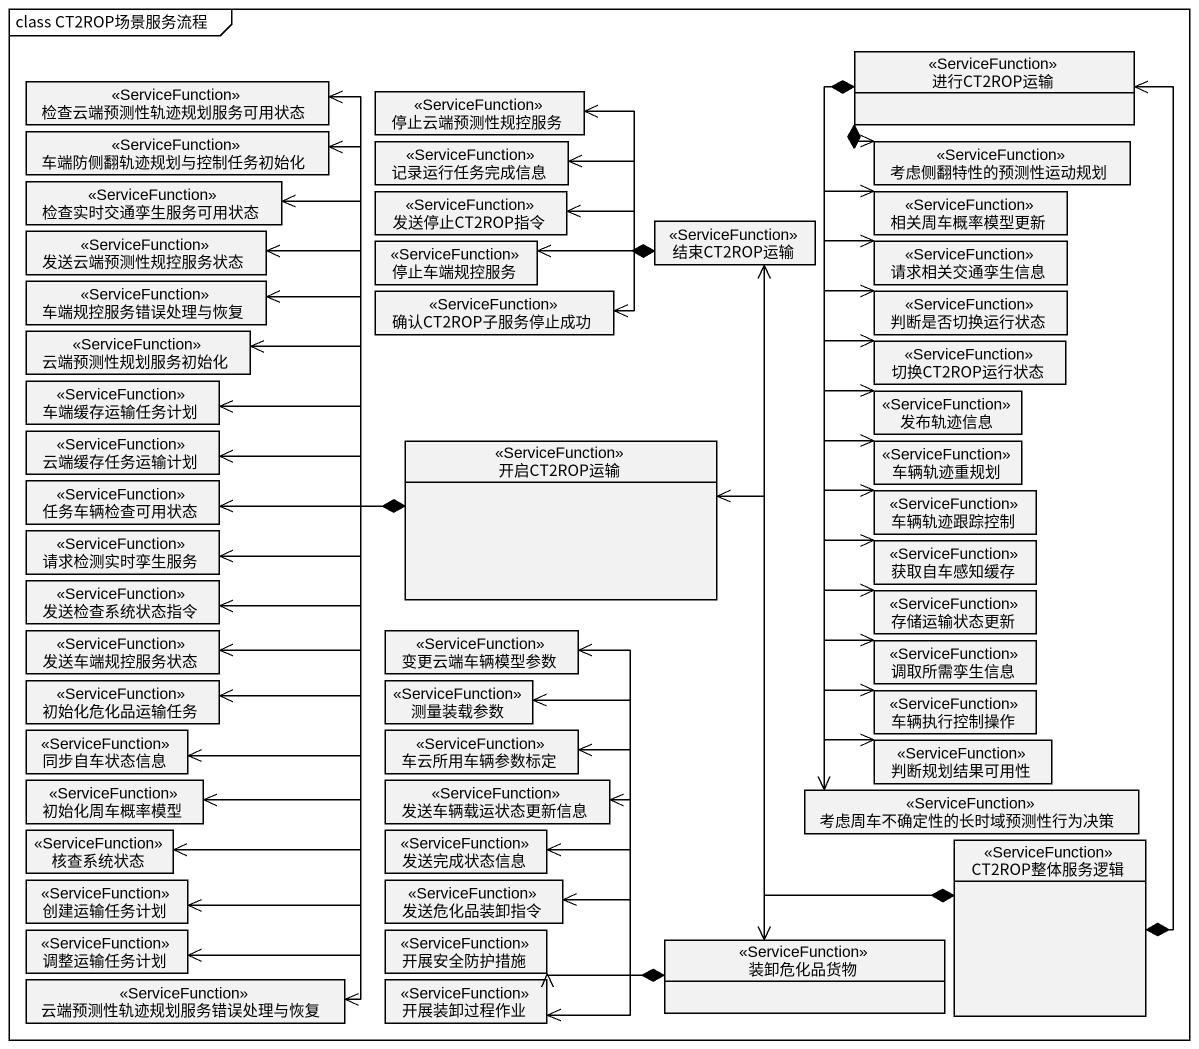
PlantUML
@startuml
mainframe class CT2ROP场景服务流程
hide circle
hide empty members
class 进行CT2ROP运输 <<ServiceFunction>>
class 检查云端预测性轨迹规划服务可用状态 <<ServiceFunction>>
class 停止云端预测性规控服务 <<ServiceFunction>>
class 车端防侧翻轨迹规划与控制任务初始化 <<ServiceFunction>>
class 检查实时交通孪生服务可用状态 <<ServiceFunction>>
class 记录运行任务完成信息 <<ServiceFunction>>
class 发送停止CT2ROP指令 <<ServiceFunction>>
class 考虑侧翻特性的预测性运动规划 <<ServiceFunction>>
class 相关周车概率模型更新 <<ServiceFunction>>
class 发送云端预测性规控服务状态 <<ServiceFunction>>
class 停止车端规控服务 <<ServiceFunction>>
class 结束CT2ROP运输 <<ServiceFunction>>
class 请求相关交通孪生信息 <<ServiceFunction>>
class 车端规控服务错误处理与恢复 <<ServiceFunction>>
class 确认CT2ROP子服务停止成功 <<ServiceFunction>>
class 判断是否切换运行状态 <<ServiceFunction>>
class 云端预测性规划服务初始化 <<ServiceFunction>>
class 车端缓存运输任务计划 <<ServiceFunction>>
class 切换CT2ROP运行状态 <<ServiceFunction>>
class 云端缓存任务运输计划 <<ServiceFunction>>
class 开启CT2ROP运输 <<ServiceFunction>>
class 车辆轨迹重规划 <<ServiceFunction>>
class 发布轨迹信息 <<ServiceFunction>>
class 任务车辆检查可用状态 <<ServiceFunction>>
class 车辆轨迹跟踪控制 <<ServiceFunction>>
class 请求检测实时孪生服务 <<ServiceFunction>>
class 获取自车感知缓存 <<ServiceFunction>>
class 发送车端规控服务状态 <<ServiceFunction>>
class 发送检查系统状态指令 <<ServiceFunction>>
class 变更云端车辆模型参数 <<ServiceFunction>>
class 存储运输状态更新 <<ServiceFunction>>
class 调取所需孪生信息 <<ServiceFunction>>
class 初始化危化品运输任务 <<ServiceFunction>>
class 测量装载参数 <<ServiceFunction>>
class 车辆执行控制操作 <<ServiceFunction>>
class 同步自车状态信息 <<ServiceFunction>>
class 车云所用车辆参数标定 <<ServiceFunction>>
class 判断规划结果可用性 <<ServiceFunction>>
class 核查系统状态 <<ServiceFunction>>
class 初始化周车概率模型 <<ServiceFunction>>
class 发送车辆载运状态更新信息 <<ServiceFunction>>
class 发送完成状态信息 <<ServiceFunction>>
class 考虑周车不确定性的长时域预测性行为决策 <<ServiceFunction>>
class 创建运输任务计划 <<ServiceFunction>>
class 发送危化品装卸指令 <<ServiceFunction>>
class CT2ROP整体服务逻辑 <<ServiceFunction>>
class 调整运输任务计划 <<ServiceFunction>>
class 开展安全防护措施 <<ServiceFunction>>
class 装卸危化品货物 <<ServiceFunction>>
class 云端预测性轨迹规划服务错误处理与恢复 <<ServiceFunction>>
class 开展装卸过程作业 <<ServiceFunction>>
进行CT2ROP运输 *--> 考虑侧翻特性的预测性运动规划
进行CT2ROP运输 *--> 相关周车概率模型更新
进行CT2ROP运输 *--> 请求相关交通孪生信息
进行CT2ROP运输 *--> 判断是否切换运行状态
进行CT2ROP运输 *--> 切换CT2ROP运行状态
进行CT2ROP运输 *--> 车辆轨迹重规划
进行CT2ROP运输 *--> 发布轨迹信息
进行CT2ROP运输 *--> 车辆轨迹跟踪控制
进行CT2ROP运输 *--> 获取自车感知缓存
进行CT2ROP运输 *--> 存储运输状态更新
进行CT2ROP运输 *--> 调取所需孪生信息
进行CT2ROP运输 *--> 车辆执行控制操作
进行CT2ROP运输 *--> 判断规划结果可用性
进行CT2ROP运输 *--> 考虑周车不确定性的长时域预测性行为决策
结束CT2ROP运输 *-left-> 停止云端预测性规控服务
结束CT2ROP运输 *-left-> 记录运行任务完成信息
结束CT2ROP运输 *-left-> 发送停止CT2ROP指令
结束CT2ROP运输 *-left-> 停止车端规控服务
结束CT2ROP运输 *-left-> 确认CT2ROP子服务停止成功
开启CT2ROP运输 *-up-> 检查云端预测性轨迹规划服务可用状态
开启CT2ROP运输 *-up-> 车端防侧翻轨迹规划与控制任务初始化
开启CT2ROP运输 *-up-> 检查实时交通孪生服务可用状态
开启CT2ROP运输 *-up-> 发送云端预测性规控服务状态
开启CT2ROP运输 *-left-> 车端规控服务错误处理与恢复
开启CT2ROP运输 *-left-> 云端预测性规划服务初始化
开启CT2ROP运输 *-left-> 车端缓存运输任务计划
开启CT2ROP运输 *-left-> 云端缓存任务运输计划
开启CT2ROP运输 *-left-> 任务车辆检查可用状态
开启CT2ROP运输 *-left-> 请求检测实时孪生服务
开启CT2ROP运输 *-left-> 发送车端规控服务状态
开启CT2ROP运输 *-left-> 发送检查系统状态指令
开启CT2ROP运输 *-left-> 初始化危化品运输任务
开启CT2ROP运输 *-left-> 同步自车状态信息
开启CT2ROP运输 *--> 核查系统状态
开启CT2ROP运输 *--> 初始化周车概率模型
开启CT2ROP运输 *--> 创建运输任务计划
开启CT2ROP运输 *--> 调整运输任务计划
开启CT2ROP运输 *--> 云端预测性轨迹规划服务错误处理与恢复
CT2ROP整体服务逻辑 *-up-> 进行CT2ROP运输
CT2ROP整体服务逻辑 *-up-> 结束CT2ROP运输
CT2ROP整体服务逻辑 *-up-> 开启CT2ROP运输
CT2ROP整体服务逻辑 *-left-> 装卸危化品货物
装卸危化品货物 *-up-> 变更云端车辆模型参数
装卸危化品货物 *-up-> 测量装载参数
装卸危化品货物 *-up-> 车云所用车辆参数标定
装卸危化品货物 *-left-> 发送车辆载运状态更新信息
装卸危化品货物 *-left-> 发送完成状态信息
装卸危化品货物 *-left-> 发送危化品装卸指令
装卸危化品货物 *-left-> 开展安全防护措施
装卸危化品货物 *-left-> 开展装卸过程作业
@enduml
